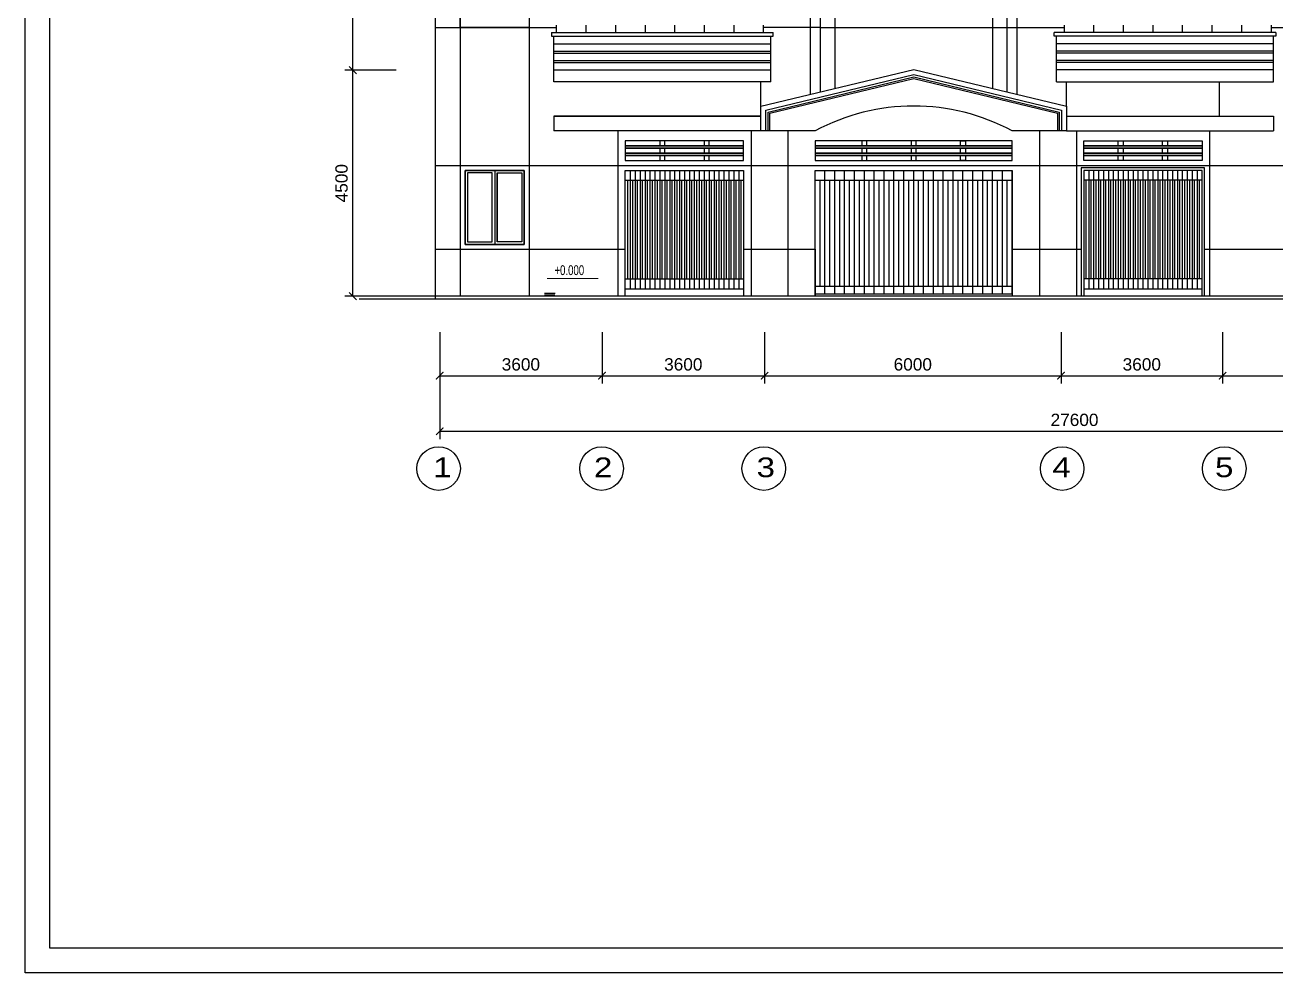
# Model space of a CAD drawing. Header units: millimetres. Extents: x 67970 to 141970, y -58804 to -6404.
# Drawn here: x 67970 to 93348, y -58804 to -39577 of the extents above; entities that cross this region are included whole.
import ezdxf
from ezdxf.enums import TextEntityAlignment as Align

# ---------------------------------------------------------------- set-up
doc = ezdxf.new("R2010")
doc.units = ezdxf.units.MM
doc.header["$LTSCALE"] = 200
doc.header["$MEASUREMENT"] = 0
doc.header["$PDMODE"] = 3
doc.layers.get('0').update_dxf_attribs({"linetype": 'CONTINUOUS'})
doc.layers.get('DEFPOINTS').update_dxf_attribs({"linetype": 'CONTINUOUS'})
for name, color, linetype in [('111', 7, 'CONTINUOUS'), ('BAO', 3, 'CONTINUOUS'), ('DIM', 4, 'CONTINUOUS'), ('DIM1', 6, 'CONTINUOUS'), ('MDUNG', 3, 'CONTINUOUS'), ('TEXT', 7, 'CONTINUOUS')]:
    doc.layers.add(name, color=color, linetype=linetype)
doc.styles.add('DIM', font='VHELVEN.TTF')
doc.styles.add('VNI-HELVE', font='VHELVEN.TTF')
doc.styles.add('VNS', font='VHELVEN.TTF')
doc.dimstyles.new('DIM100', dxfattribs={"dimtxt": 250, "dimasz": 150, "dimexe": 160, "dimexo": 0, "dimgap": 100, "dimtad": 1, "dimdec": 0, "dimzin": 0, "dimdsep": 46, "dimtxsty": 'VNI-HELVE', "dimblk": 'ARCHTICK', "dimblk1": 'ARCHTICK', "dimblk2": 'ARCHTICK', "dimsah": 1, "dimcen": 0, "dimclrd": 6, "dimclre": 6, "dimclrt": 6, "dimadec": 0, "dimazin": 0, "dimtfac": 0.5, "dimtdec": 0, "dimtix": 1, "dimtofl": 0, "dimtmove": 0, "dimatfit": 3, "dimldrblk": 'ARCHTICK', "dimfxl": 0, "dimtolj": 2, "dimtzin": 0, "dimarcsym": 0})

# ---------------------------------------------------------------- blocks, each defined once
blk = doc.blocks.new('_ArchTick')
at = {"layer": '111', "color": 0, "const_width": 0.15}
blk.add_lwpolyline([(-0.5, -0.5), (0.5, 0.5)], dxfattribs=at)
blk = doc.blocks.new('*D6')
at = {"color": 6, "linetype": 'ByBlock'}
for p, q in [((69008, -37397), (67967, -37397)), ((68127, -41980), (68127, -37397)), ((69805, -41980), (67967, -41980))]:
    blk.add_line(p, q, dxfattribs=at)
at = {"layer": 'DEFPOINTS', "color": 0, "linetype": 'ByBlock'}
for p in [(68127, -37397), (69008, -37397), (69805, -41980)]:
    blk.add_point(p, dxfattribs=at)
at = {"color": 6, "linetype": 'ByBlock', "xscale": 150, "yscale": 150, "zscale": 150}
for p, rotation in [((68127, -37397), 90), ((68127, -41980), 270)]:
    blk.add_blockref('_ArchTick', p, dxfattribs=dict(at, rotation=rotation))
at = {"color": 6, "linetype": 'ByBlock', "insert": (67899, -39689), "char_height": 250, "attachment_point": 5, "rotation": 90, "style": 'VNI-HELVE'}
blk.add_mtext('\\A2;4500', dxfattribs=at)
blk = doc.blocks.new('*D7')
at = {"color": 6, "linetype": 'ByBlock'}
for p, q in [((69008, -34245), (67967, -34245)), ((68127, -37397), (68127, -34245)), ((69008, -37397), (67967, -37397))]:
    blk.add_line(p, q, dxfattribs=at)
at = {"layer": 'DEFPOINTS', "color": 0, "linetype": 'ByBlock'}
for p in [(68127, -34245), (69008, -34245), (69008, -37397)]:
    blk.add_point(p, dxfattribs=at)
at = {"color": 6, "linetype": 'ByBlock', "xscale": 150, "yscale": 150, "zscale": 150}
for p, rotation in [((68127, -34245), 90), ((68127, -37397), 270)]:
    blk.add_blockref('_ArchTick', p, dxfattribs=dict(at, rotation=rotation))
at = {"color": 6, "linetype": 'ByBlock', "insert": (67899, -35821), "char_height": 250, "attachment_point": 5, "rotation": 90, "style": 'VNI-HELVE'}
blk.add_mtext('\\A2;3000', dxfattribs=at)
blk = doc.blocks.new('*D18')
at = {"color": 6, "linetype": 'ByBlock'}
for p, q in [((69890, -42711), (69890, -43754)), ((73182, -42711), (73182, -43754)), ((69890, -43594), (73182, -43594))]:
    blk.add_line(p, q, dxfattribs=at)
at = {"layer": 'DEFPOINTS', "color": 0, "linetype": 'ByBlock'}
for p in [(69890, -42711), (73182, -42711), (73182, -43594)]:
    blk.add_point(p, dxfattribs=at)
at = {"color": 6, "linetype": 'ByBlock', "xscale": 150, "yscale": 150, "zscale": 150, "rotation": 180}
blk.add_blockref('_ArchTick', (69890, -43594), dxfattribs=at)
at = {"color": 6, "linetype": 'ByBlock', "xscale": 150, "yscale": 150, "zscale": 150}
blk.add_blockref('_ArchTick', (73182, -43594), dxfattribs=at)
at = {"color": 6, "linetype": 'ByBlock', "insert": (71536, -43366), "char_height": 250, "attachment_point": 5, "style": 'VNI-HELVE'}
blk.add_mtext('\\A2;3600', dxfattribs=at)
blk = doc.blocks.new('*D19')
at = {"color": 6, "linetype": 'ByBlock'}
for p, q in [((73182, -42711), (73182, -43754)), ((76479, -42711), (76479, -43754)), ((73182, -43594), (76479, -43594))]:
    blk.add_line(p, q, dxfattribs=at)
at = {"layer": 'DEFPOINTS', "color": 0, "linetype": 'ByBlock'}
for p in [(73182, -42711), (76479, -42711), (76479, -43594)]:
    blk.add_point(p, dxfattribs=at)
at = {"color": 6, "linetype": 'ByBlock', "xscale": 150, "yscale": 150, "zscale": 150, "rotation": 180}
blk.add_blockref('_ArchTick', (73182, -43594), dxfattribs=at)
at = {"color": 6, "linetype": 'ByBlock', "xscale": 150, "yscale": 150, "zscale": 150}
blk.add_blockref('_ArchTick', (76479, -43594), dxfattribs=at)
at = {"color": 6, "linetype": 'ByBlock', "insert": (74831, -43366), "char_height": 250, "attachment_point": 5, "style": 'VNI-HELVE'}
blk.add_mtext('\\A2;3600', dxfattribs=at)
blk = doc.blocks.new('*D20')
at = {"color": 6, "linetype": 'ByBlock'}
for p, q in [((76479, -42711), (76479, -43754)), ((82495, -42711), (82495, -43754)), ((76479, -43594), (82495, -43594))]:
    blk.add_line(p, q, dxfattribs=at)
at = {"layer": 'DEFPOINTS', "color": 0, "linetype": 'ByBlock'}
for p in [(76479, -42711), (82495, -42711), (82495, -43594)]:
    blk.add_point(p, dxfattribs=at)
at = {"color": 6, "linetype": 'ByBlock', "xscale": 150, "yscale": 150, "zscale": 150, "rotation": 180}
blk.add_blockref('_ArchTick', (76479, -43594), dxfattribs=at)
at = {"color": 6, "linetype": 'ByBlock', "xscale": 150, "yscale": 150, "zscale": 150}
blk.add_blockref('_ArchTick', (82495, -43594), dxfattribs=at)
at = {"color": 6, "linetype": 'ByBlock', "insert": (79487, -43366), "char_height": 250, "attachment_point": 5, "style": 'VNI-HELVE'}
blk.add_mtext('\\A2;6000', dxfattribs=at)
blk = doc.blocks.new('*D21')
at = {"color": 6, "linetype": 'ByBlock'}
for p, q in [((82495, -42711), (82495, -43754)), ((85772, -42711), (85772, -43754)), ((82495, -43594), (85772, -43594))]:
    blk.add_line(p, q, dxfattribs=at)
at = {"layer": 'DEFPOINTS', "color": 0, "linetype": 'ByBlock'}
for p in [(82495, -42711), (85772, -42711), (85772, -43594)]:
    blk.add_point(p, dxfattribs=at)
at = {"color": 6, "linetype": 'ByBlock', "xscale": 150, "yscale": 150, "zscale": 150, "rotation": 180}
blk.add_blockref('_ArchTick', (82495, -43594), dxfattribs=at)
at = {"color": 6, "linetype": 'ByBlock', "xscale": 150, "yscale": 150, "zscale": 150}
blk.add_blockref('_ArchTick', (85772, -43594), dxfattribs=at)
at = {"color": 6, "linetype": 'ByBlock', "insert": (84133, -43366), "char_height": 250, "attachment_point": 5, "style": 'VNI-HELVE'}
blk.add_mtext('\\A2;3600', dxfattribs=at)
blk = doc.blocks.new('*D22')
at = {"color": 6, "linetype": 'ByBlock'}
for p, q in [((85772, -42711), (85772, -43754)), ((89073, -42711), (89073, -43754)), ((85772, -43594), (89073, -43594))]:
    blk.add_line(p, q, dxfattribs=at)
at = {"layer": 'DEFPOINTS', "color": 0, "linetype": 'ByBlock'}
for p in [(85772, -42711), (89073, -42711), (89073, -43594)]:
    blk.add_point(p, dxfattribs=at)
at = {"color": 6, "linetype": 'ByBlock', "xscale": 150, "yscale": 150, "zscale": 150, "rotation": 180}
blk.add_blockref('_ArchTick', (85772, -43594), dxfattribs=at)
at = {"color": 6, "linetype": 'ByBlock', "xscale": 150, "yscale": 150, "zscale": 150}
blk.add_blockref('_ArchTick', (89073, -43594), dxfattribs=at)
at = {"color": 6, "linetype": 'ByBlock', "insert": (87422, -43366), "char_height": 250, "attachment_point": 5, "style": 'VNI-HELVE'}
blk.add_mtext('\\A2;3600', dxfattribs=at)
blk = doc.blocks.new('*D34')
at = {"color": 6, "linetype": 'ByBlock'}
for p, q in [((69890, -42711), (69890, -44879)), ((95645, -42711), (95645, -44879)), ((69890, -44719), (95645, -44719))]:
    blk.add_line(p, q, dxfattribs=at)
at = {"layer": 'DEFPOINTS', "color": 0, "linetype": 'ByBlock'}
for p in [(69890, -42711), (95645, -42711), (95645, -44719)]:
    blk.add_point(p, dxfattribs=at)
at = {"color": 6, "linetype": 'ByBlock', "xscale": 150, "yscale": 150, "zscale": 150, "rotation": 180}
blk.add_blockref('_ArchTick', (69890, -44719), dxfattribs=at)
at = {"color": 6, "linetype": 'ByBlock', "xscale": 150, "yscale": 150, "zscale": 150}
blk.add_blockref('_ArchTick', (95645, -44719), dxfattribs=at)
at = {"color": 6, "linetype": 'ByBlock', "insert": (82768, -44491), "char_height": 250, "attachment_point": 5, "style": 'VNI-HELVE'}
blk.add_mtext('\\A2;27600', dxfattribs=at)

msp = doc.modelspace()

# ---------------------------------------------------------------- linework, layer by layer
at = {"layer": 'BAO', "color": 3, "linetype": 'Continuous'}
for centre in [(76359.7, -48573.6), (79666.8, -48573.6), (82955.9, -48573.6), (89010.8, -48573.6), (92299.9, -48573.6)]:
    msp.add_circle(centre, 441.8, dxfattribs=at)
at = {"layer": 'DIM', "color": 4}
for p, q in [((78747.7, -39578.2), (78747.7, -39726.2)), ((79347.7, -39578.2), (79347.7, -39726.2)), ((79947.7, -39578.2), (79947.7, -39726.2)), ((80547.7, -39578.2), (80547.7, -39726.2)), ((81147.7, -39578.2), (81147.7, -39726.2)), ((81747.7, -39578.2), (81747.7, -39726.2)), ((82347.7, -39578.2), (82347.7, -39726.2)), ((82947.7, -39578.2), (82947.7, -39726.2)), ((89047.7, -39578.2), (89047.7, -39726.2)), ((89647.7, -39578.2), (89647.7, -39726.2)), ((90247.7, -39578.2), (90247.7, -39726.2)), ((90847.7, -39578.2), (90847.7, -39726.2)), ((91447.7, -39578.2), (91447.7, -39726.2)), ((92047.7, -39578.2), (92047.7, -39726.2)), ((92647.7, -39578.2), (92647.7, -39726.2)), ((93247.7, -39578.2), (93247.7, -39726.2)), ((78647.7, -39726.2), (83147.7, -39726.2)), ((78647.7, -39726.2), (78647.7, -39806.2)), ((78647.7, -39806.2), (83147.7, -39806.2)), ((78697.7, -40726.2), (78697.7, -39806.2)), ((83097.7, -40726.2), (83097.7, -39806.2)), ((83147.7, -39806.2), (83147.7, -39726.2)), ((93347.7, -39726.2), (88847.7, -39726.2)), ((88847.7, -39806.2), (88847.7, -39726.2)), ((93347.7, -39806.2), (88847.7, -39806.2)), ((88897.7, -40726.2), (88897.7, -39806.2)), ((93297.7, -40726.2), (93297.7, -39806.2)), ((93347.7, -39726.2), (93347.7, -39806.2)), ((78697.7, -39956.2), (83097.7, -39956.2)), ((93297.7, -39956.2), (88897.7, -39956.2)), ((78697.7, -40106.2), (83097.7, -40106.2)), ((78697.7, -40146.2), (83097.7, -40146.2)), ((78697.7, -40296.2), (83097.7, -40296.2)), ((78697.7, -40336.2), (83097.7, -40336.2)), ((93297.7, -40106.2), (88897.7, -40106.2)), ((93297.7, -40146.2), (88897.7, -40146.2)), ((93297.7, -40296.2), (88897.7, -40296.2)), ((93297.7, -40336.2), (88897.7, -40336.2)), ((78697.7, -40486.2), (83097.7, -40486.2)), ((82997.7, -41304.9), (85997.7, -40579.1)), ((85997.7, -40579.1), (88997.7, -41304.9)), ((93297.7, -40486.2), (88897.7, -40486.2)), ((83097.7, -40726.2), (78697.7, -40726.2)), ((83047.7, -41344.2), (85997.7, -40630.5)), ((83077.7, -41367.8), (85997.7, -40661.4)), ((85997.7, -40630.5), (88947.7, -41344.2)), ((85997.7, -40661.4), (88917.7, -41367.8)), ((88897.7, -40726.2), (93297.7, -40726.2)), ((82997.7, -41726.2), (82997.7, -41304.9)), ((83047.7, -41726.2), (83047.7, -41344.2)), ((88947.7, -41344.2), (88947.7, -41726.2)), ((88997.7, -41304.9), (88997.7, -41726.2)), ((83077.7, -41726.2), (83077.7, -41367.8)), ((88917.7, -41367.8), (88917.7, -41726.2)), ((80147.7, -41926.2), (80147.7, -42026.2)), ((82547.7, -41926.2), (80147.7, -41926.2)), ((82547.7, -41926.2), (80147.7, -41926.2)), ((80147.7, -41926.2), (80147.7, -42326.2)), ((80147.7, -42026.2), (82547.7, -42026.2)), ((80147.7, -42026.2), (80147.7, -42076.2)), ((82547.7, -42026.2), (80147.7, -42026.2)), ((80147.7, -42076.2), (80147.7, -42176.2)), ((82547.7, -42076.2), (80147.7, -42076.2)), ((80147.7, -42076.2), (82547.7, -42076.2)), ((80847.7, -41926.2), (80847.7, -42026.2)), ((80947.7, -41926.2), (80847.7, -41926.2)), ((80847.7, -42026.2), (80947.7, -42026.2)), ((80847.7, -42076.2), (80847.7, -42176.2)), ((80947.7, -42076.2), (80847.7, -42076.2)), ((80947.7, -42026.2), (80947.7, -41926.2)), ((80947.7, -42176.2), (80947.7, -42076.2)), ((81747.7, -41926.2), (81747.7, -42026.2)), ((81847.7, -41926.2), (81747.7, -41926.2)), ((81747.7, -42026.2), (81847.7, -42026.2)), ((81747.7, -42076.2), (81747.7, -42176.2)), ((81847.7, -42076.2), (81747.7, -42076.2)), ((81847.7, -42026.2), (81847.7, -41926.2)), ((81847.7, -42176.2), (81847.7, -42076.2)), ((82547.7, -42026.2), (82547.7, -41926.2)), ((82547.7, -42326.2), (82547.7, -41926.2)), ((82547.7, -42076.2), (82547.7, -42026.2)), ((82547.7, -42176.2), (82547.7, -42076.2)), ((87997.7, -41926.2), (83997.7, -41926.2)), ((83997.7, -41926.2), (83997.7, -42026.2)), ((87997.7, -41926.2), (83997.7, -41926.2)), ((83997.7, -41926.2), (83997.7, -42326.2)), ((83997.7, -42026.2), (87997.7, -42026.2)), ((83997.7, -42026.2), (83997.7, -42076.2)), ((87997.7, -42026.2), (83997.7, -42026.2)), ((83997.7, -42076.2), (87997.7, -42076.2)), ((83997.7, -42076.2), (83997.7, -42176.2)), ((87997.7, -42076.2), (83997.7, -42076.2)), ((85047.7, -41926.2), (84947.7, -41926.2)), ((84947.7, -41926.2), (84947.7, -42026.2)), ((84947.7, -42026.2), (85047.7, -42026.2)), ((85047.7, -42076.2), (84947.7, -42076.2)), ((84947.7, -42076.2), (84947.7, -42176.2)), ((85047.7, -42026.2), (85047.7, -41926.2)), ((85047.7, -42176.2), (85047.7, -42076.2)), ((86047.7, -41926.2), (85947.7, -41926.2)), ((85947.7, -41926.2), (85947.7, -42026.2)), ((85947.7, -42026.2), (86047.7, -42026.2)), ((86047.7, -42076.2), (85947.7, -42076.2)), ((85947.7, -42076.2), (85947.7, -42176.2)), ((86047.7, -42026.2), (86047.7, -41926.2)), ((86047.7, -42176.2), (86047.7, -42076.2)), ((86947.7, -42026.2), (86947.7, -41926.2)), ((86947.7, -41926.2), (87047.7, -41926.2)), ((87047.7, -42026.2), (86947.7, -42026.2)), ((86947.7, -42176.2), (86947.7, -42076.2)), ((86947.7, -42076.2), (87047.7, -42076.2)), ((87047.7, -41926.2), (87047.7, -42026.2)), ((87047.7, -42076.2), (87047.7, -42176.2)), ((87997.7, -42026.2), (87997.7, -41926.2)), ((87997.7, -42326.2), (87997.7, -41926.2)), ((87997.7, -42076.2), (87997.7, -42026.2)), ((87997.7, -42176.2), (87997.7, -42076.2)), ((89447.7, -42026.2), (89447.7, -41926.2)), ((89447.7, -41926.2), (91847.7, -41926.2)), ((89447.7, -42326.2), (89447.7, -41926.2)), ((89447.7, -41926.2), (91847.7, -41926.2)), ((89447.7, -42076.2), (89447.7, -42026.2)), ((89447.7, -42026.2), (91847.7, -42026.2)), ((91847.7, -42026.2), (89447.7, -42026.2)), ((91847.7, -42076.2), (89447.7, -42076.2)), ((89447.7, -42176.2), (89447.7, -42076.2)), ((89447.7, -42076.2), (91847.7, -42076.2)), ((90147.7, -42026.2), (90147.7, -41926.2)), ((90147.7, -41926.2), (90247.7, -41926.2)), ((90247.7, -42026.2), (90147.7, -42026.2)), ((90147.7, -42176.2), (90147.7, -42076.2)), ((90147.7, -42076.2), (90247.7, -42076.2)), ((90247.7, -41926.2), (90247.7, -42026.2)), ((90247.7, -42076.2), (90247.7, -42176.2)), ((91047.7, -42026.2), (91047.7, -41926.2)), ((91047.7, -41926.2), (91147.7, -41926.2)), ((91147.7, -42026.2), (91047.7, -42026.2)), ((91047.7, -42176.2), (91047.7, -42076.2)), ((91047.7, -42076.2), (91147.7, -42076.2)), ((91147.7, -41926.2), (91147.7, -42026.2)), ((91147.7, -42076.2), (91147.7, -42176.2)), ((91847.7, -41926.2), (91847.7, -42026.2)), ((91847.7, -41926.2), (91847.7, -42326.2)), ((91847.7, -42026.2), (91847.7, -42076.2)), ((91847.7, -42076.2), (91847.7, -42176.2)), ((80147.7, -42176.2), (82547.7, -42176.2)), ((80147.7, -42176.2), (80147.7, -42226.2)), ((82547.7, -42176.2), (80147.7, -42176.2)), ((80147.7, -42226.2), (80147.7, -42326.2)), ((82547.7, -42226.2), (80147.7, -42226.2)), ((80147.7, -42226.2), (82547.7, -42226.2)), ((80147.7, -42326.2), (82547.7, -42326.2)), ((80147.7, -42326.2), (82547.7, -42326.2)), ((80847.7, -42176.2), (80947.7, -42176.2)), ((80847.7, -42226.2), (80847.7, -42326.2)), ((80947.7, -42226.2), (80847.7, -42226.2)), ((80847.7, -42326.2), (80947.7, -42326.2)), ((80947.7, -42326.2), (80947.7, -42226.2)), ((81747.7, -42176.2), (81847.7, -42176.2)), ((81747.7, -42226.2), (81747.7, -42326.2)), ((81847.7, -42226.2), (81747.7, -42226.2)), ((81747.7, -42326.2), (81847.7, -42326.2)), ((81847.7, -42326.2), (81847.7, -42226.2)), ((82547.7, -42226.2), (82547.7, -42176.2)), ((82547.7, -42326.2), (82547.7, -42226.2)), ((83997.7, -42176.2), (83997.7, -42226.2)), ((87997.7, -42176.2), (83997.7, -42176.2)), ((83997.7, -42176.2), (87997.7, -42176.2)), ((83997.7, -42226.2), (87997.7, -42226.2)), ((83997.7, -42226.2), (83997.7, -42326.2)), ((87997.7, -42226.2), (83997.7, -42226.2)), ((83997.7, -42326.2), (87997.7, -42326.2)), ((83997.7, -42326.2), (87997.7, -42326.2)), ((84947.7, -42176.2), (85047.7, -42176.2)), ((85047.7, -42226.2), (84947.7, -42226.2)), ((84947.7, -42226.2), (84947.7, -42326.2)), ((84947.7, -42326.2), (85047.7, -42326.2)), ((85047.7, -42326.2), (85047.7, -42226.2)), ((85947.7, -42176.2), (86047.7, -42176.2)), ((86047.7, -42226.2), (85947.7, -42226.2)), ((85947.7, -42226.2), (85947.7, -42326.2)), ((85947.7, -42326.2), (86047.7, -42326.2)), ((86047.7, -42326.2), (86047.7, -42226.2)), ((87047.7, -42176.2), (86947.7, -42176.2)), ((86947.7, -42326.2), (86947.7, -42226.2)), ((86947.7, -42226.2), (87047.7, -42226.2)), ((87047.7, -42326.2), (86947.7, -42326.2)), ((87047.7, -42226.2), (87047.7, -42326.2)), ((87997.7, -42226.2), (87997.7, -42176.2)), ((87997.7, -42326.2), (87997.7, -42226.2)), ((89447.7, -42226.2), (89447.7, -42176.2)), ((89447.7, -42176.2), (91847.7, -42176.2)), ((91847.7, -42176.2), (89447.7, -42176.2)), ((91847.7, -42226.2), (89447.7, -42226.2)), ((89447.7, -42326.2), (89447.7, -42226.2)), ((89447.7, -42226.2), (91847.7, -42226.2)), ((91847.7, -42326.2), (89447.7, -42326.2)), ((91847.7, -42326.2), (89447.7, -42326.2)), ((90247.7, -42176.2), (90147.7, -42176.2)), ((90147.7, -42326.2), (90147.7, -42226.2)), ((90147.7, -42226.2), (90247.7, -42226.2)), ((90247.7, -42326.2), (90147.7, -42326.2)), ((90247.7, -42226.2), (90247.7, -42326.2)), ((91147.7, -42176.2), (91047.7, -42176.2)), ((91047.7, -42326.2), (91047.7, -42226.2)), ((91047.7, -42226.2), (91147.7, -42226.2)), ((91147.7, -42326.2), (91047.7, -42326.2)), ((91147.7, -42226.2), (91147.7, -42326.2)), ((91847.7, -42176.2), (91847.7, -42226.2)), ((91847.7, -42226.2), (91847.7, -42326.2)), ((80147.7, -44926.2), (80147.7, -42526.2)), ((80147.7, -42526.2), (82547.7, -42526.2)), ((80147.7, -45076.2), (80147.7, -42526.2)), ((80147.7, -42526.2), (82547.7, -42526.2)), ((80247.7, -42526.2), (80247.7, -44926.2)), ((80347.7, -42526.2), (80347.7, -44926.2)), ((80447.7, -42526.2), (80447.7, -44926.2)), ((80547.7, -42526.2), (80547.7, -44926.2)), ((80647.7, -42526.2), (80647.7, -44926.2)), ((80747.7, -42526.2), (80747.7, -44926.2)), ((80847.7, -42526.2), (80847.7, -44926.2)), ((80947.7, -42526.2), (80947.7, -44926.2)), ((81047.7, -42526.2), (81047.7, -44926.2)), ((81147.7, -42526.2), (81147.7, -44926.2)), ((81247.7, -42526.2), (81247.7, -44926.2)), ((81347.7, -42526.2), (81347.7, -44926.2)), ((81447.7, -42526.2), (81447.7, -44926.2)), ((81547.7, -42526.2), (81547.7, -44926.2)), ((81647.7, -42526.2), (81647.7, -44926.2)), ((81747.7, -42526.2), (81747.7, -44926.2)), ((81847.7, -42526.2), (81847.7, -44926.2)), ((81947.7, -42526.2), (81947.7, -44926.2)), ((82047.7, -42526.2), (82047.7, -44926.2)), ((82147.7, -42526.2), (82147.7, -44926.2)), ((82247.7, -42526.2), (82247.7, -44926.2)), ((82347.7, -42526.2), (82347.7, -44926.2)), ((82447.7, -42526.2), (82447.7, -44926.2)), ((82547.7, -42526.2), (82547.7, -44926.2)), ((82547.7, -42526.2), (82547.7, -44926.2)), ((82547.7, -42526.2), (82547.7, -45076.2)), ((83997.7, -45076.2), (83997.7, -42526.2)), ((83997.7, -42526.2), (87997.7, -42526.2)), ((83997.7, -45076.2), (83997.7, -42526.2)), ((83997.7, -42526.2), (87997.7, -42526.2)), ((84197.7, -45026.2), (84197.7, -42526.2)), ((84397.7, -45026.2), (84397.7, -42526.2)), ((84597.7, -45026.2), (84597.7, -42526.2)), ((84797.7, -45026.2), (84797.7, -42526.2)), ((84997.7, -45026.2), (84997.7, -42526.2)), ((85197.7, -45026.2), (85197.7, -42526.2)), ((85397.7, -45026.2), (85397.7, -42526.2)), ((85597.7, -45026.2), (85597.7, -42526.2)), ((85797.7, -45026.2), (85797.7, -42526.2)), ((85997.7, -45026.2), (85997.7, -42526.2)), ((86197.7, -45026.2), (86197.7, -42526.2)), ((86397.7, -45026.2), (86397.7, -42526.2)), ((86597.7, -45026.2), (86597.7, -42526.2)), ((86797.7, -45026.2), (86797.7, -42526.2)), ((86997.7, -45026.2), (86997.7, -42526.2)), ((87197.7, -45026.2), (87197.7, -42526.2)), ((87397.7, -45026.2), (87397.7, -42526.2)), ((87597.7, -45026.2), (87597.7, -42526.2)), ((87797.7, -45026.2), (87797.7, -42526.2)), ((87997.7, -45026.2), (87997.7, -42526.2)), ((87997.7, -42526.2), (87997.7, -45076.2)), ((87997.7, -42526.2), (87997.7, -45076.2)), ((91897.7, -42476.2), (89397.7, -42476.2)), ((89397.7, -42476.2), (89397.7, -45076.2)), ((89447.7, -42526.2), (89447.7, -44926.2)), ((91847.7, -42526.2), (89447.7, -42526.2)), ((89447.7, -42526.2), (89447.7, -45076.2)), ((91847.7, -42526.2), (89447.7, -42526.2)), ((89447.7, -42526.2), (89447.7, -44926.2)), ((89547.7, -42526.2), (89547.7, -44926.2)), ((89647.7, -42526.2), (89647.7, -44926.2)), ((89747.7, -42526.2), (89747.7, -44926.2)), ((89847.7, -42526.2), (89847.7, -44926.2)), ((89947.7, -42526.2), (89947.7, -44926.2)), ((90047.7, -42526.2), (90047.7, -44926.2)), ((90147.7, -42526.2), (90147.7, -44926.2)), ((90247.7, -42526.2), (90247.7, -44926.2)), ((90347.7, -42526.2), (90347.7, -44926.2)), ((90447.7, -42526.2), (90447.7, -44926.2)), ((90547.7, -42526.2), (90547.7, -44926.2)), ((90647.7, -42526.2), (90647.7, -44926.2)), ((90747.7, -42526.2), (90747.7, -44926.2)), ((90847.7, -42526.2), (90847.7, -44926.2)), ((90947.7, -42526.2), (90947.7, -44926.2)), ((91047.7, -42526.2), (91047.7, -44926.2)), ((91147.7, -42526.2), (91147.7, -44926.2)), ((91247.7, -42526.2), (91247.7, -44926.2)), ((91347.7, -42526.2), (91347.7, -44926.2)), ((91447.7, -42526.2), (91447.7, -44926.2)), ((91547.7, -42526.2), (91547.7, -44926.2)), ((91647.7, -42526.2), (91647.7, -44926.2)), ((91747.7, -42526.2), (91747.7, -44926.2)), ((91847.7, -45076.2), (91847.7, -42526.2)), ((91847.7, -44926.2), (91847.7, -42526.2)), ((91897.7, -45076.2), (91897.7, -42476.2)), ((80147.7, -42726.2), (82547.7, -42726.2)), ((80197.7, -44726.2), (80197.7, -42726.2)), ((80297.7, -44726.2), (80297.7, -42726.2)), ((80397.7, -44726.2), (80397.7, -42726.2)), ((80497.7, -44726.2), (80497.7, -42726.2)), ((80597.7, -44726.2), (80597.7, -42726.2)), ((80697.7, -44726.2), (80697.7, -42726.2)), ((80797.7, -44726.2), (80797.7, -42726.2)), ((80897.7, -44726.2), (80897.7, -42726.2)), ((80997.7, -44726.2), (80997.7, -42726.2)), ((81097.7, -44726.2), (81097.7, -42726.2)), ((81197.7, -44726.2), (81197.7, -42726.2)), ((81297.7, -44726.2), (81297.7, -42726.2)), ((81397.7, -44726.2), (81397.7, -42726.2)), ((81497.7, -44726.2), (81497.7, -42726.2)), ((81597.7, -44726.2), (81597.7, -42726.2)), ((81697.7, -44726.2), (81697.7, -42726.2)), ((81797.7, -44726.2), (81797.7, -42726.2)), ((81897.7, -44726.2), (81897.7, -42726.2)), ((81997.7, -44726.2), (81997.7, -42726.2)), ((82097.7, -44726.2), (82097.7, -42726.2)), ((82197.7, -44726.2), (82197.7, -42726.2)), ((82297.7, -44726.2), (82297.7, -42726.2)), ((82397.7, -44726.2), (82397.7, -42726.2)), ((82497.7, -44726.2), (82497.7, -42726.2)), ((83997.7, -42726.2), (87997.7, -42726.2)), ((84097.7, -44876.2), (84097.7, -42726.2)), ((84297.7, -44876.2), (84297.7, -42726.2)), ((84497.7, -44876.2), (84497.7, -42726.2)), ((84697.7, -44876.2), (84697.7, -42726.2)), ((84897.7, -44876.2), (84897.7, -42726.2)), ((85097.7, -44876.2), (85097.7, -42726.2)), ((85297.7, -44876.2), (85297.7, -42726.2)), ((85497.7, -44876.2), (85497.7, -42726.2)), ((85697.7, -44876.2), (85697.7, -42726.2)), ((85897.7, -44876.2), (85897.7, -42726.2)), ((86097.7, -44876.2), (86097.7, -42726.2)), ((86297.7, -44876.2), (86297.7, -42726.2)), ((86497.7, -44876.2), (86497.7, -42726.2)), ((86697.7, -44876.2), (86697.7, -42726.2)), ((86897.7, -44876.2), (86897.7, -42726.2)), ((87097.7, -44876.2), (87097.7, -42726.2)), ((87297.7, -44876.2), (87297.7, -42726.2)), ((87497.7, -44876.2), (87497.7, -42726.2)), ((87697.7, -44876.2), (87697.7, -42726.2)), ((87897.7, -44876.2), (87897.7, -42726.2)), ((91847.7, -42726.2), (89447.7, -42726.2)), ((89497.7, -44726.2), (89497.7, -42726.2)), ((89597.7, -44726.2), (89597.7, -42726.2)), ((89697.7, -44726.2), (89697.7, -42726.2)), ((89797.7, -44726.2), (89797.7, -42726.2)), ((89897.7, -44726.2), (89897.7, -42726.2)), ((89997.7, -44726.2), (89997.7, -42726.2)), ((90097.7, -44726.2), (90097.7, -42726.2)), ((90197.7, -44726.2), (90197.7, -42726.2)), ((90297.7, -44726.2), (90297.7, -42726.2)), ((90397.7, -44726.2), (90397.7, -42726.2)), ((90497.7, -44726.2), (90497.7, -42726.2)), ((90597.7, -44726.2), (90597.7, -42726.2)), ((90697.7, -44726.2), (90697.7, -42726.2)), ((90797.7, -44726.2), (90797.7, -42726.2)), ((90897.7, -44726.2), (90897.7, -42726.2)), ((90997.7, -44726.2), (90997.7, -42726.2)), ((91097.7, -44726.2), (91097.7, -42726.2)), ((91197.7, -44726.2), (91197.7, -42726.2)), ((91297.7, -44726.2), (91297.7, -42726.2)), ((91397.7, -44726.2), (91397.7, -42726.2)), ((91497.7, -44726.2), (91497.7, -42726.2)), ((91597.7, -44726.2), (91597.7, -42726.2)), ((91697.7, -44726.2), (91697.7, -42726.2)), ((91797.7, -44726.2), (91797.7, -42726.2)), ((83997.7, -44126.2), (83997.7, -45056.2)), ((87997.7, -44126.2), (87997.7, -45056.2)), ((80147.7, -44726.2), (82547.7, -44726.2)), ((83997.7, -44876.2), (87997.7, -44876.2)), ((91847.7, -44726.2), (89447.7, -44726.2)), ((80147.7, -44926.2), (82547.7, -44926.2)), ((83997.7, -45026.2), (87997.7, -45026.2)), ((89447.7, -44926.2), (91847.7, -44926.2))]:
    msp.add_line(p, q, dxfattribs=at)
at = {"layer": 'DIM', "color": 2, "linetype": 'Continuous'}
for p, q in [((76897.7, -42526.2), (78097.7, -42526.2)), ((76897.7, -44026.2), (76897.7, -42526.2)), ((78097.7, -42526.2), (76897.7, -42526.2)), ((76897.7, -42526.2), (76897.7, -44026.2)), ((78047.7, -42526.2), (76947.7, -42526.2)), ((76947.7, -42576.2), (76947.7, -43976.2)), ((77447.7, -42576.2), (76947.7, -42576.2)), ((77447.7, -43976.2), (77447.7, -42576.2)), ((77497.7, -42526.2), (77497.7, -44026.2)), ((77547.7, -42576.2), (77547.7, -43976.2)), ((77547.7, -43976.2), (77547.7, -42576.2)), ((77547.7, -42576.2), (78047.7, -42576.2)), ((78047.7, -42576.2), (78047.7, -43976.2)), ((78097.7, -42526.2), (78097.7, -44026.2)), ((78097.7, -44026.2), (78097.7, -42526.2)), ((78097.7, -44026.2), (76897.7, -44026.2)), ((76897.7, -44026.2), (78097.7, -44026.2)), ((76947.7, -43976.2), (77447.7, -43976.2)), ((78047.7, -43976.2), (77547.7, -43976.2))]:
    msp.add_line(p, q, dxfattribs=at)
at = {"layer": 'MDUNG', "color": 3, "linetype": 'Continuous'}
msp.add_line((76797.7, -13576.2), (76797.7, -45076.2), dxfattribs=at)
at = {"layer": 'MDUNG', "color": 3}
for p, q in [((78197.7, -13576.2), (78197.7, -45076.2)), ((84397.7, -13576.2), (84397.7, -40863.3)), ((87597.7, -13576.2), (87597.7, -40863.3)), ((76297.7, -45135), (76297.7, -37726.2)), ((83897.7, -37726.2), (83897.7, -40984.2)), ((84097.7, -37726.2), (84097.7, -40935.8)), ((84097.7, -37726.2), (84097.7, -40726.2)), ((87897.7, -40935.8), (87897.7, -37726.2)), ((88097.7, -40984.2), (88097.7, -37726.2)), ((76297.7, -39626.2), (78747.7, -39626.2)), ((84097.7, -39626.2), (82947.7, -39626.2)), ((84097.7, -39626.2), (87897.7, -39626.2)), ((87897.7, -39626.2), (89047.7, -39626.2)), ((93247.7, -39626.2), (97947.7, -39626.2)), ((82897.7, -41226.2), (85997.7, -40476.2)), ((85997.7, -40476.2), (89097.7, -41226.2)), ((82897.7, -41226.2), (82897.7, -40726.2)), ((89097.7, -41226.2), (89097.7, -40726.2)), ((92197.7, -40726.2), (92197.7, -41426.2)), ((82897.7, -41726.2), (82897.7, -41226.2)), ((89097.7, -41226.2), (89097.7, -41726.2)), ((78697.7, -41426.2), (82897.7, -41426.2)), ((82897.7, -41426.2), (78697.7, -41426.2)), ((78697.7, -41426.2), (78697.7, -41726.2)), ((89097.7, -41426.2), (93297.7, -41426.2)), ((89097.7, -41426.2), (93297.7, -41426.2)), ((93297.7, -41426.2), (93297.7, -41726.2)), ((82897.7, -41726.2), (78697.7, -41726.2)), ((79997.7, -41726.2), (79997.7, -45076.2)), ((82697.7, -41726.2), (82697.7, -45076.2)), ((83997.7, -41726.2), (82897.7, -41726.2)), ((83447.7, -41726.2), (83447.7, -45076.2)), ((89097.7, -41726.2), (87997.7, -41726.2)), ((88547.7, -41726.2), (88547.7, -45076.2)), ((89097.7, -41726.2), (93297.7, -41726.2)), ((89297.7, -41726.2), (89297.7, -45076.2)), ((91997.7, -41726.2), (91997.7, -45076.2)), ((76297.7, -42426.2), (134097.7, -42426.2)), ((76297.7, -44126.2), (80147.7, -44126.2)), ((82547.7, -44126.2), (83997.7, -44126.2)), ((87997.7, -44126.2), (89397.7, -44126.2)), ((91897.7, -44126.2), (99297.7, -44126.2)), ((136035.6, -45135), (74745.6, -45135)), ((134097.7, -45076.2), (76297.7, -45076.2))]:
    msp.add_line(p, q, dxfattribs=at)
for points in [[(141969.7, -58804.3), (67969.7, -58804.3), (67969.7, -6404.3), (141969.7, -6404.3)], [(141469.7, -58304.3), (68469.7, -58304.3), (68469.7, -6904.3), (141469.7, -6904.3)], [(76797.7, -38126.2), (78197.7, -38126.2), (78197.7, -39626.2), (76797.7, -39626.2)]]:
    msp.add_lwpolyline(points, close=True, dxfattribs=at)
msp.add_arc((85997.7, -45427.8), 4207.4, 61.61735, 118.38265, dxfattribs=at)
at = {"layer": 'TEXT', "color": 7}
msp.add_lwpolyline([(78615.6, -45018, 0, 150, 0), (78615.6, -44868, 0, 0, 0), (78615.6, -44677.6, 20, 20, 0)], format="xyseb", dxfattribs=at)
for points, const_width in [([(78559.8, -44716), (79598.5, -44716)], 20), ([(78507.1, -45052.6), (78724.2, -45052.6)], 30)]:
    msp.add_lwpolyline(points, dxfattribs=dict(at, const_width=const_width))
msp.add_lwpolyline([(78507.1, -45018), (78724.2, -45018)], dxfattribs=at)

# ---------------------------------------------------------------- texts
at = {"layer": 'TEXT', "color": 7, "style": 'DIM', "width": 0.7}
msp.add_attdef('+0.000', (78709.5, -44649.3), '', height=200, dxfattribs=at)
at = {"layer": 'TEXT', "color": 7, "linetype": 'Continuous', "style": 'VNS', "width": 1.2}
for tag, p in [('1', (76438.4, -48748.2)), ('2', (79697.7, -48748.2)), ('3', (82997.7, -48748.2)), ('4', (88997.7, -48748.2)), ('5', (92297.7, -48748.2))]:
    msp.add_attdef(tag, text='', height=400, dxfattribs=at).set_placement(p, align=Align.CENTER)

# ---------------------------------------------------------------- dimensions: what is measured, and where the dimension line sits
at = {"layer": 'DIM1', "color": 6, "linetype": 'Continuous'}
for base, p1, p2, text, picture, middle in [((74619.9, -37340.8), (75501.2, -40492.9), (75501.2, -37340.8), '3000', '*D7', (74391.4, -38916.8)), ((74619.9, -40492.9), (76297.7, -45076.2), (75501.2, -40492.9), '4500', '*D6', (74391.4, -42784.5))]:
    dim = msp.add_linear_dim(base=base, p1=p1, p2=p2, angle=90, text=text, dimstyle='DIM100', dxfattribs=at)
    dim.commit()
    dim.dimension.update_dxf_attribs({"geometry": picture, "text_midpoint": middle, "insert": (6492.8, -3095.9)})
for base, p1, p2, text, picture, middle in [((79675.1, -46690.3), (76383.2, -45807.4), (79675.1, -45807.4), '3600', '*D18', (78029.2, -46461.9)), ((102137.6, -47815.2), (76383.2, -45807.4), (102137.6, -45807.4), '27600', '*D34', (89260.4, -47586.7)), ((82972, -46690.3), (79675.1, -45807.4), (82972, -45807.4), '3600', '*D19', (81323.6, -46461.9)), ((88987.4, -46690.3), (82972, -45807.4), (88987.4, -45807.4), '6000', '*D20', (85979.7, -46461.9)), ((92265, -46690.3), (88987.4, -45807.4), (92265, -45807.4), '3600', '*D21', (90626.2, -46461.9)), ((95565.3, -46690.3), (92265, -45807.4), (95565.3, -45807.4), '3600', '*D22', (93915.2, -46461.9))]:
    dim = msp.add_linear_dim(base=base, p1=p1, p2=p2, text=text, dimstyle='DIM100', dxfattribs=at)
    dim.commit()
    dim.dimension.update_dxf_attribs({"geometry": picture, "text_midpoint": middle, "insert": (6492.8, -3095.9)})

doc.saveas('drawing.dxf')
